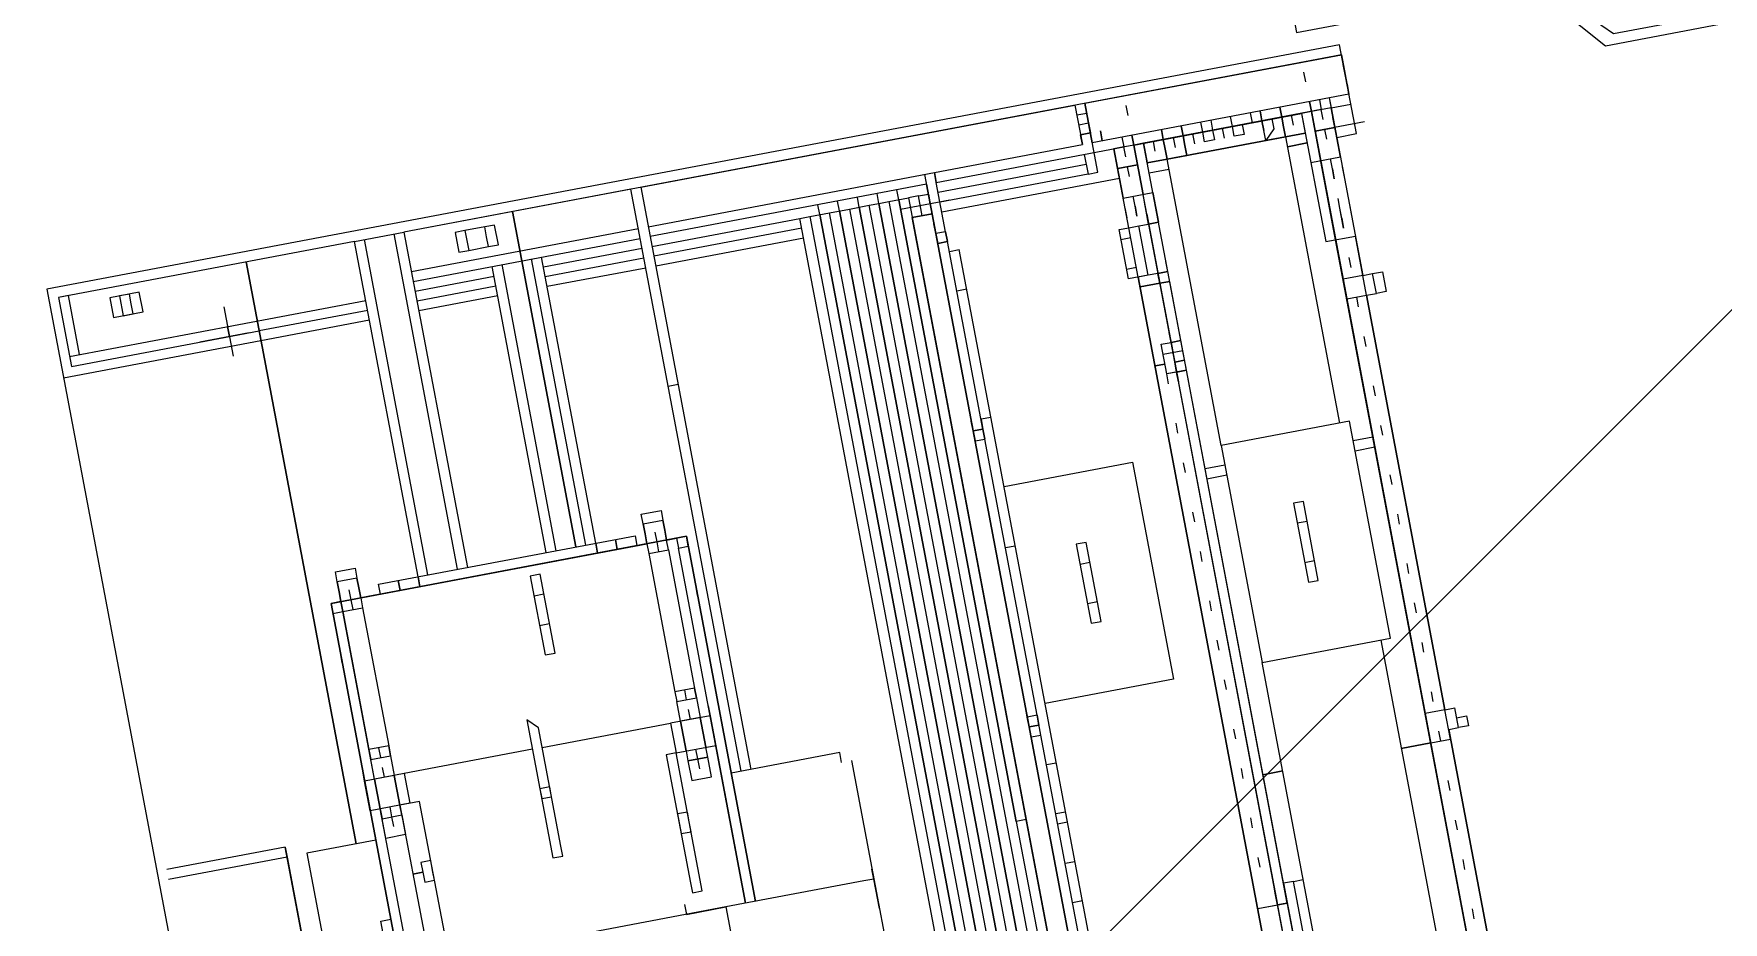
# Model space of a CAD drawing. Extents: x 407440 to 411585, y 6041728 to 6045069.
# Drawn here: x 410383.9 to 410393.55, y 6044254.53 to 6044259.61 of the extents above; entities that cross this region are included whole.
import ezdxf

# ---------------------------------------------------------------- set-up
doc = ezdxf.new("R2010")
doc.units = 0
doc.header["$LTSCALE"] = 5
doc.linetypes.add('foc-TIELINE', pattern=[1.875, 1.25, -0.625])
doc.layers.add('P-PROPOSED-EXISTING-H', color=59, linetype='Continuous')
doc.layers.add('T-TIE', color=201, linetype='foc-TIELINE')

# ---------------------------------------------------------------- blocks, each defined once
blk = doc.blocks.new('P-RIG-877')
at = {"layer": 'T-TIE', "linetype": 'ByBlock', "lineweight": 25}
for points in [[(-1.217, -18.8628), (-1.217, -19.081), (-1.1481, -19.1499), (-1.1481, -19.4254), (-0.5396, -19.4254), (-0.5396, -24.2129), (-0.4248, -24.2129), (-0.31, -24.2129), (-0.31, -19.4254), (0.287, -19.4254), (0.287, -19.1499), (0.3674, -19.081), (0.3674, -18.8628), (2.4339, -18.8628), (2.4339, -19.081), (2.5143, -19.1499), (2.4454, -19.0695), (2.4454, -18.8514), (0.3559, -18.8514), (0.3559, -19.0695), (0.3215, -19.1039)], [(0.4133, -19.4024), (0.4133, -19.3795), (0.31, -19.3795), (0.31, -20.8834)], [(0.3215, -19.3795), (0.3215, -20.4701), (0.7118, -20.4701)], [(0.4363, -19.4024), (0.3789, -19.4024), (0.3789, -19.3795)], [(1.0907, -19.391), (1.0907, -19.3795), (1.1022, -19.3795), (1.1022, -19.391), (1.0792, -19.391)], [(0.3674, -19.4024), (0.3789, -19.4024), (0.574, -19.4024), (0.5281, -19.4024)], [(0.3903, -19.4139), (0.3789, -19.4139), (0.3789, -19.632)], [(0.4363, -19.4254), (0.3789, -19.4254), (1.4695, -19.4254), (0.5281, -19.4254)], [(0.4133, -19.4139), (0.4018, -19.4139)], [(0.4592, -19.4139), (0.4477, -19.4139)], [(0.5052, -19.4139), (0.4937, -19.4139)], [(0.5626, -19.4139), (0.5511, -19.4139)], [(0.6085, -19.4139), (0.597, -19.4139)], [(0.6544, -19.4139), (0.6429, -19.4139)], [(0.7118, -19.4139), (0.7003, -19.4139)], [(0.7577, -19.4139), (0.7462, -19.4139)], [(0.8151, -19.4139), (0.8037, -19.4139)], [(0.8611, -19.4139), (0.8496, -19.4139)], [(0.9185, -19.4139), (0.907, -19.4139)], [(0.9644, -19.4139), (0.9529, -19.4139)], [(1.0103, -19.4139), (0.9988, -19.4139)], [(1.0677, -19.4139), (1.0562, -19.4139)], [(1.1136, -19.4139), (1.1022, -19.4139)], [(1.171, -19.4139), (1.1596, -19.4139)], [(1.217, -19.4139), (1.2055, -19.4139)], [(1.2629, -19.4139), (1.2514, -19.4139)], [(1.3203, -19.4139), (1.3088, -19.4139)], [(0.6429, -19.632), (1.2629, -19.632), (1.2514, -19.632), (1.3662, -19.632), (1.4695, -19.632), (0.3789, -19.632), (0.4363, -19.632)], [(0.4592, -19.632), (0.4477, -19.632)], [(0.5281, -19.632), (0.5396, -19.632), (0.5281, -19.632), (0.5281, -19.6435), (0.4707, -19.6435), (0.4707, -19.632), (0.4592, -19.632), (0.5396, -19.632)], [(0.6544, -19.632), (0.6429, -19.632), (0.6429, -19.6435), (0.6085, -19.6435), (0.6085, -19.632), (0.597, -19.632)], [(1.2514, -19.632), (1.2399, -19.632)], [(1.3547, -19.632), (1.3662, -19.632), (1.3662, -19.655), (1.2629, -19.655), (1.2629, -19.632)], [(0.3674, -19.8617), (0.3789, -19.8617), (0.3789, -19.6435)], [(0.3903, -19.6435), (0.3789, -19.6435), (0.3789, -19.655)], [(0.4133, -19.6435), (0.4018, -19.6435)], [(0.4592, -19.6435), (0.4477, -19.6435)], [(0.5281, -19.655), (0.4707, -19.655), (0.4707, -19.6435)], [(0.5281, -19.6435), (0.5281, -19.6665), (0.4707, -19.6665), (0.4707, -19.655)], [(0.4822, -19.6665), (0.4822, -19.655)], [(0.5166, -19.6665), (0.5166, -19.655)], [(0.6544, -19.6435), (0.6429, -19.6435)], [(0.7118, -19.6435), (0.7003, -19.6435)], [(0.7577, -19.6435), (0.7462, -19.6435)], [(0.8151, -19.6435), (0.8037, -19.6435)], [(0.8611, -19.6435), (0.8496, -19.6435)], [(0.9185, -19.6435), (0.907, -19.6435)], [(0.9644, -19.6435), (0.9529, -19.6435)], [(1.0103, -19.6435), (0.9988, -19.6435)], [(1.0677, -19.6435), (1.0562, -19.6435)], [(1.1136, -19.6435), (1.1022, -19.6435)], [(1.171, -19.6435), (1.1596, -19.6435)], [(1.217, -19.6435), (1.2055, -19.6435)], [(0.4018, -19.678), (0.3215, -19.678), (0.3674, -19.678)], [(0.3215, -19.6895), (0.3674, -19.6895)], [(0.3789, -19.8617), (0.3674, -19.8617), (0.3674, -19.6895), (0.3559, -19.6895)], [(0.7348, -19.8502), (0.7348, -19.7009), (0.9873, -19.7009), (0.9873, -19.8502)], [(0.4592, -19.8617), (0.4592, -19.8502)], [(0.4133, -19.8731), (0.3903, -19.8731), (0.3789, -19.8731), (0.3789, -20.1946)], [(0.4133, -19.8846), (0.3903, -19.8846), (0.3903, -19.8961), (2.2158, -19.8961), (0.4133, -19.8961)], [(0.3903, -19.9076), (0.3789, -19.9076)], [(1.3432, -19.942), (0.3903, -19.942), (0.3903, -19.9305), (1.3432, -19.9305), (0.3903, -19.9305), (0.3903, -19.9191), (1.3432, -19.9191)], [(0.3903, -19.9535), (0.3789, -19.9535)], [(1.3432, -19.988), (0.3903, -19.988), (0.3903, -19.965), (1.3432, -19.965)], [(0.3903, -19.9994), (0.3789, -19.9994)], [(1.3432, -20.0224), (0.3903, -20.0224), (0.3903, -20.0109), (1.3432, -20.0109)], [(0.4018, -20.0224), (0.4018, -20.1946)], [(0.4133, -20.0224), (0.4133, -20.1946)], [(1.0103, -20.0798), (1.3777, -20.0798)], [(1.0103, -20.0913), (0.9988, -20.0913), (0.9988, -20.2176)], [(0.3215, -20.1946), (0.9988, -20.1946)], [(0.3789, -20.4701), (0.3789, -20.2061)], [(1.1481, -20.6424), (1.0907, -20.6424), (1.0907, -20.6309), (1.1481, -20.6309), (0.7233, -20.6309), (0.7233, -20.2176), (1.1481, -20.2176)], [(0.7003, -20.2635), (0.6888, -20.2635), (0.6888, -20.2405), (0.7003, -20.2405)], [(0.7003, -20.2635), (0.7003, -20.2405), (0.7118, -20.2405)], [(0.7233, -20.2405), (0.7118, -20.2405)], [(1.1366, -20.2979), (1.1481, -20.2979), (1.1481, -20.252)], [(0.7003, -20.2635), (0.7118, -20.2635)], [(0.7233, -20.2635), (0.7118, -20.2635)], [(0.7233, -20.5735), (0.7118, -20.5735), (0.7118, -20.275), (0.7233, -20.275)], [(0.7118, -20.3209), (0.3789, -20.3209)], [(0.7118, -20.3783), (0.3789, -20.3783)], [(0.3215, -20.5275), (0.3215, -20.4701)], [(0.7118, -20.5275), (0.3215, -20.5275), (0.3215, -20.872), (0.4018, -20.872), (0.4018, -20.6538)], [(0.7233, -20.5964), (0.7118, -20.5964), (0.7233, -20.5964), (0.7118, -20.5964), (0.7003, -20.5964), (0.7003, -20.6194), (0.6888, -20.6194), (0.6888, -20.5964), (0.7003, -20.5964)], [(0.7003, -20.6194), (0.7118, -20.6194), (0.7233, -20.6194), (0.7118, -20.6194)], [(0.7118, -20.6079), (0.7233, -20.6079)], [(0.9988, -20.6309), (0.9988, -20.7112), (1.3777, -20.7112)], [(0.9988, -20.6538), (0.3215, -20.6538)], [(0.4133, -20.6538), (0.4133, -20.8834)], [(0.9873, -20.7342), (0.9873, -20.872)]]:
    blk.add_lwpolyline(points, dxfattribs=at)
at = {"layer": 'T-TIE', "linetype": 'ByBlock', "lineweight": 18}
for points in [[(0.4018, -19.368), (0.4018, -19.4254)], [(0.3559, -19.3795), (0.3444, -19.3795), (0.3329, -19.3795)], [(0.3674, -19.4024), (0.3789, -19.4024), (0.3789, -19.4254), (0.3674, -19.4254), (0.3789, -19.4254), (0.3789, -19.4369), (0.4018, -19.4369), (0.4018, -19.4598), (0.4018, -19.4828), (0.4018, -19.4598), (0.3903, -19.4598), (0.4018, -19.4598), (0.3903, -19.4598), (0.4018, -19.4598), (0.4018, -19.4369), (0.4018, -19.4598)], [(0.3674, -19.4024), (0.4248, -19.4024)], [(1.481, -19.4254), (0.5281, -19.4254), (0.3789, -19.4254), (0.3789, -19.6206), (0.3789, -19.632), (0.3789, -19.4369), (0.5281, -19.4369), (0.5281, -19.4024)], [(0.4363, -19.4024), (0.4363, -19.4369)], [(0.4477, -19.4024), (0.4592, -19.4024)], [(0.4937, -19.4024), (0.5166, -19.4024)], [(0.574, -19.4024), (0.574, -19.391)], [(0.597, -19.4254), (0.597, -19.4024), (0.574, -19.4024), (0.574, -19.4254)], [(0.597, -19.4024), (0.597, -19.391)], [(0.9873, -19.4598), (1.4695, -19.4598), (1.4695, -19.391)], [(1.0792, -19.4024), (1.0792, -19.391)], [(1.1136, -19.4254), (1.1136, -19.4024), (1.0792, -19.4024), (1.0792, -19.4254)], [(1.1022, -19.4024), (1.1022, -19.391)], [(0.3444, -19.4254), (0.3329, -19.4254)], [(0.3674, -19.4139), (0.3789, -19.4139)], [(0.4477, -19.4139), (0.4363, -19.4139)], [(0.4363, -19.4254), (1.4695, -19.4254), (1.4695, -19.6206), (1.3662, -19.6206), (1.3662, -19.632)], [(0.5052, -19.4139), (0.5166, -19.4139), (0.4937, -19.4139), (0.4822, -19.4139)], [(0.7577, -19.4254), (0.7577, -19.4484)], [(0.7692, -19.4484), (0.7692, -19.4254)], [(1.1136, -19.4598), (1.1136, -19.4254), (1.1136, -19.4598)], [(1.481, -19.4369), (1.4695, -19.4369), (1.4695, -19.6206), (1.481, -19.6206), (0.5281, -19.6206), (0.5166, -19.6206)], [(0.3789, -19.4598), (0.3903, -19.4598), (0.3789, -19.4598), (0.3674, -19.4598), (0.3789, -19.4598), (0.3674, -19.4598), (0.3789, -19.4598), (0.3789, -19.4828), (0.3789, -19.4713), (0.3903, -19.4713), (0.4018, -19.4828), (0.3903, -19.4828), (0.3789, -19.4828), (0.3674, -19.4828), (0.3789, -19.4828), (0.3903, -19.4828), (0.3789, -19.4828), (0.3674, -19.4828)], [(0.3903, -19.4484), (0.3789, -19.4484)], [(0.3903, -19.4598), (0.3789, -19.4598), (0.3903, -19.4598)], [(0.7348, -19.5976), (0.4018, -19.5976), (0.4018, -19.4598), (0.7348, -19.4598)], [(0.4018, -19.4598), (0.4018, -19.5976), (0.4018, -19.4598)], [(0.3903, -19.4828), (0.3789, -19.4828)], [(0.3903, -19.4713), (0.3903, -19.4713)], [(0.3674, -19.4943), (0.3789, -19.4943)], [(0.3789, -19.5058), (0.3903, -19.5058), (0.3903, -19.5172), (0.3789, -19.5172), (0.3674, -19.5172)], [(0.8381, -19.5287), (0.8381, -19.5172)], [(0.884, -19.5287), (0.884, -19.5172)], [(0.3674, -19.5402), (0.3789, -19.5402), (0.3903, -19.5402), (0.3903, -19.5517), (0.3789, -19.5517), (0.3674, -19.5517)], [(0.3903, -19.5287), (0.3789, -19.5287)], [(0.4018, -19.5976), (0.3903, -19.5976), (0.4018, -19.5976), (0.3903, -19.5976), (0.3789, -19.5976), (0.3674, -19.5976), (0.3789, -19.5976), (0.3674, -19.5976), (0.3789, -19.5976), (0.3674, -19.5976), (0.3789, -19.5976), (0.3789, -19.5746), (0.3903, -19.5746), (0.3789, -19.5746), (0.3674, -19.5746), (0.3789, -19.5746), (0.3674, -19.5746), (0.3789, -19.5746)], [(0.3903, -19.5632), (0.3789, -19.5632)], [(0.3903, -19.5746), (0.3789, -19.5746), (0.3903, -19.5746)], [(0.4018, -19.6206), (0.4018, -19.5976), (0.4018, -19.6206), (0.4018, -19.5976), (0.4018, -19.5746), (0.3903, -19.5746), (0.4018, -19.5746)], [(0.3789, -19.5861), (0.3903, -19.5861)], [(0.3903, -19.5861), (0.3903, -19.5861)], [(0.3903, -19.5861), (0.3903, -19.5861)], [(0.4133, -19.6206), (0.4133, -19.5976)], [(0.7577, -19.5976), (0.7577, -19.6206)], [(0.7692, -19.6206), (0.7692, -19.5976)], [(1.4695, -19.6091), (1.2399, -19.6091), (1.2399, -19.6206), (1.4695, -19.6206), (1.4695, -19.5976), (0.9873, -19.5976)], [(1.2399, -19.6091), (1.2399, -19.5976)], [(0.3903, -19.6091), (0.3789, -19.6091)], [(0.3444, -19.632), (0.3329, -19.632)], [(0.3789, -19.632), (0.3674, -19.632)], [(0.5281, -19.632), (0.5281, -19.6206), (0.3789, -19.6206), (0.4018, -19.6206), (0.3903, -19.6206)], [(0.5166, -19.632), (0.5281, -19.632), (0.5281, -19.6206)], [(0.6429, -19.6206), (0.6085, -19.6206), (0.6085, -19.632), (0.6085, -19.6206), (0.5396, -19.6206), (0.5396, -19.632), (0.5396, -19.655)], [(0.5396, -19.632), (0.5396, -19.6206)], [(0.6314, -19.655), (0.6314, -19.6435), (0.6314, -19.655), (0.5396, -19.655), (0.5396, -19.632), (0.6544, -19.632)], [(0.6085, -19.632), (0.6429, -19.632), (0.6314, -19.632), (0.6314, -19.6206), (0.6314, -19.632)], [(0.62, -19.6435), (0.62, -19.6206)], [(1.2629, -19.655), (1.2629, -19.6206), (1.2629, -19.632), (1.2629, -19.6206), (0.6429, -19.6206), (0.6429, -19.632), (0.6429, -19.6206), (0.6429, -19.6435)], [(0.3674, -19.6435), (0.3789, -19.6435)], [(0.4707, -19.655), (0.3789, -19.655), (0.4363, -19.655)], [(0.4133, -19.655), (0.4133, -19.8617)], [(0.4477, -19.6435), (0.4592, -19.6435), (0.4477, -19.6435), (0.4363, -19.6435)], [(0.4592, -19.655), (0.4477, -19.655)], [(0.4822, -19.6665), (0.4822, -19.655)], [(0.5166, -19.6665), (0.5166, -19.655)], [(0.5281, -19.6435), (0.5281, -19.655), (1.4695, -19.655), (0.5281, -19.655), (1.4695, -19.655)], [(0.3444, -19.6895), (0.3444, -19.678), (0.3559, -19.678), (0.3559, -19.6895), (0.3559, -19.678), (0.3444, -19.678), (0.3329, -19.678), (0.3215, -19.678)], [(0.3215, -20.1946), (0.3215, -19.6895)], [(0.3329, -19.6895), (0.3329, -19.678)], [(0.3789, -19.6895), (0.4018, -19.6895), (0.4018, -19.678)], [(0.3903, -19.8617), (0.3903, -19.6895)], [(0.4018, -19.6895), (0.4018, -19.8617)], [(0.8381, -19.7813), (0.8381, -19.7698)], [(0.884, -19.7813), (0.884, -19.7698)], [(0.6544, -19.8502), (0.6544, -19.8617), (0.6659, -19.8617), (0.6774, -19.8617), (0.6659, -19.8617), (0.4477, -19.8617), (0.4363, -19.8617), (0.3789, -19.8617)], [(0.4018, -19.8502), (0.4018, -19.9076)], [(1.7566, -19.8617), (1.7566, -19.8502), (0.4592, -19.8502)], [(0.5052, -19.8502), (0.5052, -19.8617)], [(0.8037, -19.8617), (0.8037, -19.8502)], [(1.0562, -19.8617), (1.0562, -19.8502)], [(1.1136, -19.8502), (1.1136, -19.8617)], [(1.1251, -19.8617), (1.1251, -19.8502)], [(1.171, -19.8617), (1.171, -19.8502)], [(1.217, -19.8502), (1.217, -19.8617)], [(0.3674, -20.1946), (0.3674, -19.8617)], [(0.4477, -19.8731), (0.4477, -19.8617), (0.4477, -19.8731)], [(0.6659, -19.8731), (0.6659, -19.8617)], [(0.6774, -19.8617), (0.6659, -19.8617)], [(0.6774, -19.8731), (0.6774, -19.8617)], [(1.0103, -19.8617), (0.9988, -19.8617), (1.0103, -19.8617), (0.9988, -19.8617), (0.6774, -19.8617)], [(1.0218, -19.8731), (1.0218, -19.8617), (0.9988, -19.8617), (1.0103, -19.8617), (0.9988, -19.8617), (0.9988, -19.8731), (1.0103, -19.8731), (0.9988, -19.8731), (1.0103, -19.8731), (0.9988, -19.8731), (0.9873, -19.8731)], [(1.0103, -19.8731), (1.0103, -19.8617), (1.0103, -19.8731)], [(1.8025, -19.8731), (1.814, -19.8731), (1.8025, -19.8731), (1.791, -19.8731), (1.8025, -19.8731), (1.8025, -19.8617), (1.0218, -19.8617)], [(0.3674, -19.8731), (0.4248, -19.8731)], [(0.3903, -19.8846), (0.3903, -19.8731), (0.4018, -19.8731), (0.3903, -19.8731)], [(0.4477, -19.8731), (0.4363, -19.8731), (0.4477, -19.8731), (0.4363, -19.8731), (0.4248, -19.8731)], [(0.6774, -19.8731), (0.6659, -19.8731)], [(0.3903, -19.9191), (0.3903, -19.8961)], [(1.1136, -19.8961), (1.1136, -19.9076), (1.3662, -19.9076), (1.3662, -19.8961)], [(0.3903, -19.9305), (0.3789, -19.9305)], [(0.3903, -19.965), (0.3903, -19.942)], [(0.3903, -19.9765), (0.3789, -19.9765)], [(0.3903, -20.0109), (0.3903, -19.988)], [(0.3903, -20.1946), (0.3903, -20.0224)], [(1.1825, -20.0798), (1.1481, -20.0798), (1.1481, -20.0913), (1.1481, -20.252), (1.2055, -20.252)], [(0.5511, -20.1946), (0.5511, -20.2061)], [(0.9988, -20.2061), (0.3215, -20.2061), (0.3215, -20.4701), (0.7118, -20.4701)], [(0.3674, -20.4701), (0.3674, -20.2061)], [(0.3903, -20.3209), (0.3903, -20.2061)], [(0.4018, -20.2061), (0.4018, -20.3209)], [(0.4133, -20.2061), (0.4133, -20.3209)], [(0.9185, -20.229), (0.9299, -20.229), (1.1481, -20.229), (0.7348, -20.229), (0.7348, -20.2176), (1.1481, -20.2176), (0.7233, -20.2176), (0.7233, -20.6309), (1.1481, -20.6309)], [(0.7348, -20.2176), (0.7233, -20.2176), (0.7233, -20.229), (0.7348, -20.229)], [(0.7922, -20.2176), (0.7807, -20.2176)], [(0.7233, -20.2405), (0.7233, -20.229), (0.7233, -20.2405)], [(0.7233, -20.2635), (0.7233, -20.5964), (0.7233, -20.2635), (0.7118, -20.2635), (0.7233, -20.2635), (0.7348, -20.2635), (0.7348, -20.2405), (0.7233, -20.2405), (0.7118, -20.2405), (0.7003, -20.2405), (0.7118, -20.2405), (0.7003, -20.2405), (0.7118, -20.2405)], [(0.7118, -20.252), (0.7233, -20.252), (0.7348, -20.252)], [(0.7118, -20.252), (0.7118, -20.252)], [(0.7118, -20.252), (0.7118, -20.252)], [(0.7118, -20.252), (0.7118, -20.252)], [(0.7118, -20.252), (0.7118, -20.252)], [(0.7348, -20.2405), (0.8955, -20.2405), (0.907, -20.2405), (0.9299, -20.2405), (0.9299, -20.2635), (0.907, -20.2635), (0.907, -20.2405), (0.8955, -20.2405), (0.8955, -20.2635), (0.907, -20.2635), (0.907, -20.2405)], [(0.7348, -20.252), (0.7348, -20.252)], [(0.7348, -20.252), (0.7348, -20.252)], [(0.907, -20.252), (0.8955, -20.252)], [(0.907, -20.252), (0.907, -20.252)], [(0.907, -20.252), (0.907, -20.252)], [(0.9299, -20.252), (0.9185, -20.252)], [(0.9185, -20.252), (0.9185, -20.252)], [(0.9185, -20.252), (0.9185, -20.252)], [(1.1481, -20.252), (1.1481, -20.6194), (0.9644, -20.6194), (0.9299, -20.6194), (0.9644, -20.6194), (0.9759, -20.6194), (0.9759, -20.5964), (0.9988, -20.5964), (0.9988, -20.6194), (0.9759, -20.6194), (0.9759, -20.5964), (0.9644, -20.5964)], [(0.9759, -20.2405), (0.9644, -20.2405)], [(0.9644, -20.2635), (0.9759, -20.2635), (0.9759, -20.2405)], [(0.9873, -20.252), (0.9759, -20.252), (0.9644, -20.252)], [(0.9759, -20.252), (0.9759, -20.252)], [(0.9759, -20.252), (0.9759, -20.252)], [(0.9873, -20.252), (0.9873, -20.252)], [(0.9873, -20.252), (0.9873, -20.252)], [(0.7348, -20.2635), (0.8955, -20.2635), (0.907, -20.2635)], [(0.7348, -20.2635), (0.7348, -20.2635)], [(0.7348, -20.2635), (0.7348, -20.2635)], [(0.907, -20.2635), (0.907, -20.2635)], [(0.907, -20.2635), (0.907, -20.2635)], [(0.9185, -20.2635), (0.9185, -20.2635)], [(0.9185, -20.2635), (0.9185, -20.2635)], [(0.9299, -20.4242), (0.9299, -20.275)], [(0.9759, -20.2635), (0.9759, -20.2635)], [(0.9759, -20.2635), (0.9759, -20.2635)], [(0.9873, -20.2635), (0.9873, -20.2635)], [(0.9873, -20.2635), (0.9873, -20.2635)], [(0.7118, -20.3324), (0.3789, -20.3324)], [(0.7118, -20.3439), (0.3215, -20.3439), (0.7118, -20.3439)], [(0.7118, -20.3668), (0.3789, -20.3668)], [(0.7118, -20.3783), (0.3789, -20.3783)], [(0.3903, -20.4701), (0.3903, -20.3783)], [(0.4018, -20.3783), (0.4018, -20.4701)], [(0.4133, -20.3783), (0.4133, -20.4701)], [(0.7577, -20.4013), (0.7577, -20.3898)], [(0.7922, -20.4013), (0.7922, -20.3898)], [(0.9299, -20.4357), (0.9299, -20.5849), (0.9644, -20.5849), (0.9644, -20.6309), (0.9299, -20.6309), (0.9185, -20.6309)], [(0.7118, -20.4816), (0.3215, -20.4816)], [(0.7118, -20.5161), (0.3215, -20.5161)], [(0.7118, -20.5275), (0.3215, -20.5275)], [(0.3903, -20.872), (0.3903, -20.5275)], [(0.4018, -20.5275), (0.4018, -20.6538)], [(0.4133, -20.5275), (0.4133, -20.6538)], [(0.9299, -20.5849), (0.9299, -20.6309)], [(0.7118, -20.5964), (0.7003, -20.5964), (0.7118, -20.5964), (0.7003, -20.5964), (0.7118, -20.5964), (0.7233, -20.5964), (0.7348, -20.5964), (0.8955, -20.5964), (0.907, -20.5964), (0.9299, -20.5964), (0.9299, -20.6194), (0.907, -20.6194), (0.907, -20.5964), (0.8955, -20.5964), (0.8955, -20.6194), (0.907, -20.6194), (0.907, -20.5964)], [(0.7233, -20.6194), (0.7118, -20.6194), (0.7233, -20.6194), (0.7348, -20.6194), (0.7348, -20.5964)], [(0.7118, -20.6079), (0.7233, -20.6079), (0.7348, -20.6079)], [(0.7118, -20.6079), (0.7118, -20.6079)], [(0.7118, -20.6079), (0.7118, -20.6079)], [(0.7118, -20.6079), (0.7118, -20.6079)], [(0.7118, -20.6079), (0.7118, -20.6079)], [(0.9299, -20.6194), (0.7348, -20.6194), (0.7233, -20.6194), (0.7233, -20.6309), (0.7348, -20.6309), (0.7348, -20.6194), (0.8955, -20.6194), (0.907, -20.6194)], [(0.7348, -20.6079), (0.7348, -20.6079)], [(0.7348, -20.6079), (0.7348, -20.6079)], [(0.7348, -20.6194), (0.7348, -20.6194)], [(0.7348, -20.6194), (0.7348, -20.6194)], [(0.907, -20.6079), (0.8955, -20.6079)], [(0.907, -20.6079), (0.907, -20.6079)], [(0.907, -20.6079), (0.907, -20.6079)], [(0.907, -20.6194), (0.907, -20.6194)], [(0.907, -20.6194), (0.907, -20.6194)], [(0.9299, -20.6079), (0.9185, -20.6079)], [(0.9185, -20.6079), (0.9185, -20.6079)], [(0.9185, -20.6079), (0.9185, -20.6079)], [(0.9185, -20.6194), (0.9185, -20.6194)], [(0.9185, -20.6194), (0.9185, -20.6194)], [(0.9873, -20.6079), (0.9759, -20.6079), (0.9644, -20.6079)], [(0.9759, -20.6079), (0.9759, -20.6079)], [(0.9759, -20.6079), (0.9759, -20.6079)], [(0.9759, -20.6194), (0.9759, -20.6194)], [(0.9759, -20.6194), (0.9759, -20.6194)], [(0.9873, -20.6079), (0.9873, -20.6079)], [(0.9873, -20.6079), (0.9873, -20.6079)], [(0.9873, -20.6194), (0.9873, -20.6194)], [(0.9873, -20.6194), (0.9873, -20.6194)], [(0.7922, -20.6309), (0.7807, -20.6309)], [(0.3215, -20.6538), (0.9988, -20.6538)], [(0.5511, -20.6538), (0.5396, -20.6538)], [(0.4018, -20.6653), (0.4018, -20.7227)], [(0.3674, -20.6883), (0.4248, -20.6883)], [(0.9988, -20.7342), (0.9988, -20.872)], [(0.3903, -20.8605), (0.3215, -20.8605), (0.3215, -20.872)], [(0.31, -20.8834), (2.5028, -20.8834)]]:
    blk.add_lwpolyline(points, dxfattribs=at)
at = {"layer": 'T-TIE', "linetype": 'ByBlock', "lineweight": 25}
for points in [[(0.3215, -19.3795), (0.3674, -19.3795), (0.3674, -19.678), (0.3215, -19.678)], [(0.3559, -19.3795), (0.3674, -19.3795)], [(0.597, -19.391), (0.574, -19.391), (0.574, -19.3795), (0.597, -19.3795)], [(0.597, -19.4024), (1.0792, -19.4024)], [(1.1022, -19.4024), (1.4695, -19.4024)], [(0.9873, -19.4484), (0.7348, -19.4484), (0.7348, -19.5976), (0.9873, -19.5976)], [(0.907, -19.5172), (0.8151, -19.5172), (0.8151, -19.5287), (0.907, -19.5287)], [(0.3559, -19.6665), (0.3674, -19.6665)], [(0.907, -19.7698), (0.8151, -19.7698), (0.8151, -19.7813), (0.907, -19.7813)], [(2.2158, -19.8731), (0.3789, -19.8731)], [(0.3903, -19.9076), (1.1136, -19.9076)], [(0.3903, -19.9535), (1.3432, -19.9535)], [(0.3903, -19.9765), (1.3432, -19.9765)], [(0.3903, -19.9994), (1.3432, -19.9994)], [(1.1366, -20.0798), (1.1481, -20.0798)], [(0.7233, -20.2405), (0.7118, -20.2405)], [(0.7233, -20.2635), (0.7118, -20.2635)], [(0.8266, -20.3898), (0.7348, -20.3898), (0.7348, -20.4013), (0.8266, -20.4013)], [(0.9873, -20.7342), (0.9988, -20.7342), (1.1366, -20.7342)]]:
    blk.add_lwpolyline(points, close=True, dxfattribs=at)
at = {"layer": 'T-TIE', "linetype": 'ByBlock', "lineweight": 18}
for points in [[(0.3903, -19.4024), (0.4018, -19.4024)], [(0.4018, -19.4254), (0.4018, -19.4024)], [(0.4477, -19.4139), (0.4592, -19.4139)], [(0.4133, -19.4598), (0.4133, -19.4369)], [(0.3674, -19.4598), (0.3789, -19.4598)], [(0.3789, -19.5976), (0.3903, -19.5976)], [(1.1136, -19.6206), (1.1136, -19.5976)], [(0.3674, -19.632), (0.3789, -19.632), (0.3789, -19.655), (0.4363, -19.655), (0.4363, -19.6206), (0.4707, -19.6206), (0.4707, -19.632), (0.4707, -19.6206), (0.4707, -19.632), (0.4363, -19.632), (0.3789, -19.632)], [(0.4018, -19.655), (0.4018, -19.632)], [(0.5281, -19.6206), (0.5281, -19.632)], [(0.4477, -19.8731), (0.4477, -19.8617), (0.4363, -19.8617), (0.4363, -19.8731)], [(0.4363, -19.8617), (0.4477, -19.8617)], [(0.6774, -19.8731), (0.6774, -19.8617), (0.6659, -19.8617), (0.6659, -19.8731)], [(0.4133, -19.8731), (0.4133, -19.8961)], [(0.6659, -19.8731), (0.6774, -19.8731), (0.6659, -19.8731), (0.6544, -19.8731)], [(0.9644, -20.229), (0.9299, -20.229), (0.9299, -20.275), (0.9644, -20.275)], [(0.9644, -20.2405), (0.9299, -20.2405)], [(0.9759, -20.2405), (0.9759, -20.2635), (0.9988, -20.2635), (0.9988, -20.2405)], [(0.7003, -20.2635), (0.7118, -20.2635)], [(0.7003, -20.2635), (0.7118, -20.2635)], [(0.9644, -20.2635), (0.9299, -20.2635)], [(1.1136, -20.2865), (1.1251, -20.2865), (1.1251, -20.275), (0.9644, -20.275), (0.9644, -20.2865)], [(1.0447, -20.275), (1.0333, -20.275), (1.0333, -20.2865), (1.0562, -20.2865), (1.0562, -20.275)], [(0.7233, -20.2979), (0.7118, -20.2979)], [(0.7233, -20.3209), (0.7118, -20.3209)], [(0.3329, -20.3783), (0.3329, -20.4013), (0.3329, -20.4127), (0.3559, -20.4127), (0.3559, -20.4013), (0.3559, -20.3783), (0.3559, -20.3668), (0.3329, -20.3668)], [(0.3444, -20.3783), (0.3329, -20.3783), (0.3329, -20.4013), (0.3559, -20.4013), (0.3559, -20.3783)], [(1.0447, -20.4242), (0.907, -20.4242), (0.8955, -20.4357), (1.0562, -20.4357), (1.0562, -20.4242)], [(0.9873, -20.4242), (0.9759, -20.4242), (0.9759, -20.4357), (0.9873, -20.4357)], [(0.7233, -20.5275), (0.7118, -20.5275)], [(0.7233, -20.5505), (0.7118, -20.5505)], [(1.1136, -20.5964), (1.1136, -20.5849), (1.1251, -20.5849), (1.1251, -20.5735), (0.9644, -20.5735), (0.9644, -20.5964)], [(1.0447, -20.5735), (1.0333, -20.5735), (1.0333, -20.5849), (1.0447, -20.5849), (1.0447, -20.5964), (1.0447, -20.5849), (1.0562, -20.5849), (1.0562, -20.5735)], [(0.9299, -20.5964), (0.9644, -20.5964)], [(0.7003, -20.6194), (0.7118, -20.6194)], [(0.7003, -20.6194), (0.7118, -20.6194)], [(0.3903, -20.6883), (0.4018, -20.6883)], [(0.3329, -20.7801), (0.3329, -20.8146), (0.3559, -20.8146), (0.3559, -20.7801)], [(0.3444, -20.7916), (0.3329, -20.7916), (0.3329, -20.8031), (0.3559, -20.8031), (0.3559, -20.7916)]]:
    blk.add_lwpolyline(points, close=True, dxfattribs=at)

msp = doc.modelspace()

# ---------------------------------------------------------------- hatches: boundary and pattern name
at = {"layer": 'P-PROPOSED-EXISTING-H'}
h = msp.add_hatch(dxfattribs=at)
h.set_pattern_fill('ANSI31', color=256, scale=3.498392, style=0)
h.set_pattern_definition([(45, (-102.852, 2739.382), (-7.854113246, 7.854113246), [])])
edge = h.paths.add_edge_path()
edge.add_line((410849.5655, 6043843.7666), (410381.5806, 6043755.2579))
edge.add_line((410381.5806, 6043755.2579), (409934.7116, 6043670.7427))
edge.add_line((409934.7116, 6043670.7427), (409814.1057, 6044308.4396))
edge.add_line((409814.1057, 6044308.4396), (410263.9451, 6044377.3752))
edge.add_line((410263.9451, 6044377.3752), (410794.8504, 6044458.7336))
edge.add_line((410794.8504, 6044458.7336), (411169.2731, 6044565.4105))
edge.add_line((411169.2731, 6044565.4105), (411290.0016, 6043927.0651))
edge.add_line((411290.0016, 6043927.0651), (411039.0674, 6043879.6066))
edge.add_arc((410922.4027, 6043977.5543), 152.33, 241.435078, 319.984322, ccw=False)

# ---------------------------------------------------------------- block references
at = {"layer": 'T-TIE', "linetype": 'ByBlock', "xscale": 4.999999999955019, "yscale": 4.999999999955019, "zscale": 4.999999999955019, "rotation": 280.7096999997605}
msp.add_blockref('P-RIG-877', (410486.2804, 6044279.077), dxfattribs=at)

doc.saveas('drawing.dxf')
